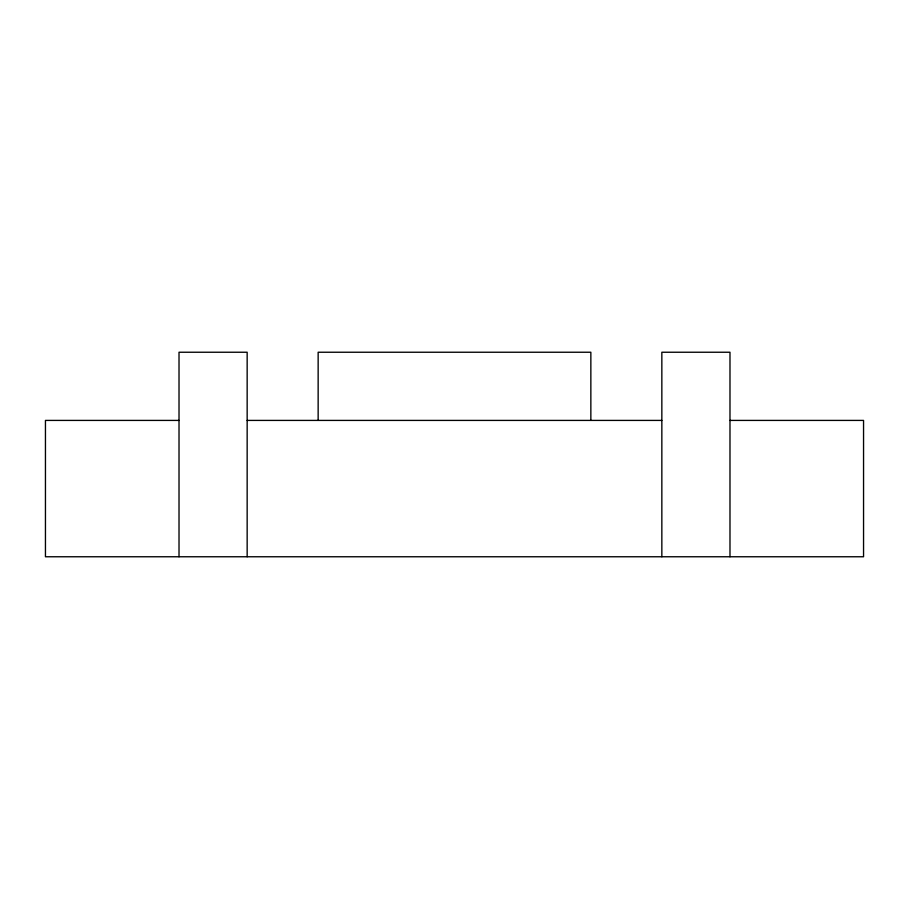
<?xml version="1.0" encoding="UTF-8"?>
<svg xmlns="http://www.w3.org/2000/svg" width="909" height="909" viewBox="0 0 909 909"><rect width="100%" height="100%" fill="white"/><g stroke="black" fill="none" stroke-linecap="round" stroke-linejoin="round"><path stroke-width="1.36" d="M179.016 420.412L45.45 420.412L45.45 556.763L863.55 556.763L863.55 420.412L729.984 420.412M247.157 420.412L661.843 420.412M729.984 556.763L729.984 352.238L661.843 352.238L661.843 556.763M590.85 420.412L590.85 352.238L318.15 352.238L318.15 420.412M247.157 556.763L247.157 352.238L179.016 352.238L179.016 556.763"/></g></svg>
